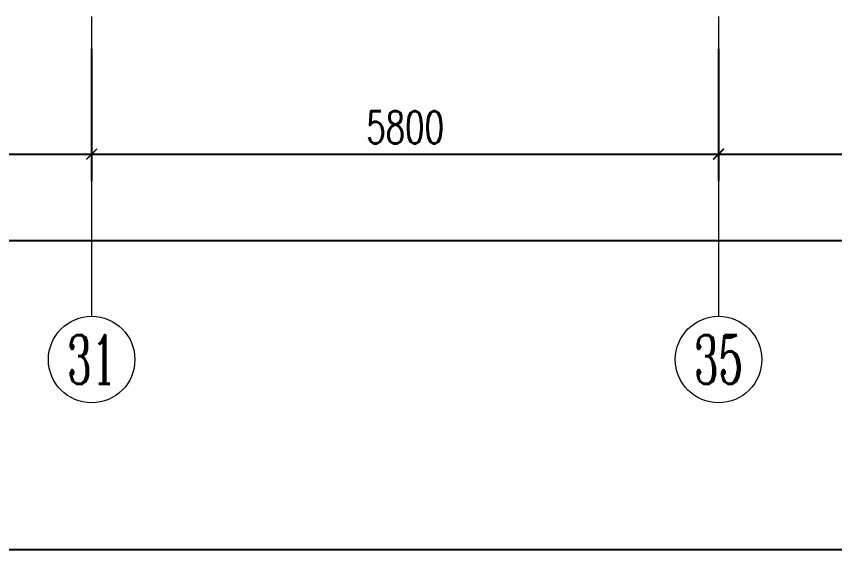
# Model space of a CAD drawing. Extents: x 3753737 to 4713801, y -857380 to 24339.
# Drawn here: x 4509252 to 4516823, y -718677 to -713743 of the extents above; entities that cross this region are included whole.
import ezdxf
from ezdxf.enums import TextEntityAlignment as Align

# ---------------------------------------------------------------- set-up
doc = ezdxf.new("R2010")
doc.units = 0
doc.header["$LTSCALE"] = 1000
doc.header["$MEASUREMENT"] = 0
doc.layers.get('0').update_dxf_attribs({"linetype": 'CONTINUOUS'})
doc.layers.get('Defpoints').update_dxf_attribs({"linetype": 'CONTINUOUS'})
doc.layers.add('!!电气', color=1, linetype='CONTINUOUS')
doc.layers.add('AXIS', color=114, linetype='CONTINUOUS', lineweight=20)
doc.layers.add('AXIS_TEXT', color=7, linetype='CONTINUOUS', lineweight=20)
doc.styles.add('_TCH_AXIS', font='COMPLEX', dxfattribs={"bigfont": 'GBCBIG'})
doc.styles.add('_TCH_DIM_T3', font='SIMPLEX.shx', dxfattribs={"width": 0.705882, "bigfont": 'GBCBIG.shx'})
doc.styles.add('COMPLEX', font='COMPLEX')
doc.dimstyles.new('_TCH_ARCH&&100', dxfattribs={"dimtxt": 297.5, "dimasz": 100, "dimexe": 250, "dimexo": 300, "dimgap": 100, "dimtad": 1, "dimdec": 0, "dimzin": 0, "dimdsep": 46, "dimtxsty": '_TCH_DIM_T3', "dimblk": 'ARCHTICK', "dimcen": 0.09, "dimclrt": 7, "dimazin": 2, "dimtfac": 1, "dimtdec": 0, "dimtix": 1, "dimtmove": 2, "dimatfit": 3, "dimfxl": 1, "dimtolj": 1, "dimtzin": 0, "dimarcsym": 0})

# ---------------------------------------------------------------- blocks, each defined once
blk = doc.blocks.new('_ArchTick')
at = {"color": 0, "linetype": 'ByBlock', "const_width": 0.15}
blk.add_lwpolyline([(-0.5, -0.5), (0.5, 0.5)], dxfattribs=at)
blk = doc.blocks.new('*D592')
at = {"layer": 'AXIS', "color": 0, "lineweight": -2, "transparency": 16777216}
for p, q in [((-100, -1409.4), (-100, -3434.4)), ((50100, -1409.4), (50100, -3434.4)), ((-100, -3184.4), (50100, -3184.4))]:
    blk.add_line(p, q, dxfattribs=at)
at = {"layer": 'Defpoints', "color": 0, "transparency": 16777216}
for p in [(-100, -1109.4), (50100, -1109.4), (50100, -3184.4)]:
    blk.add_point(p, dxfattribs=at)
at = {"layer": 'AXIS', "color": 0, "lineweight": -2, "transparency": 16777216, "xscale": 100, "yscale": 100, "zscale": 100, "rotation": 180}
blk.add_blockref('_ArchTick', (-100, -3184.4), dxfattribs=at)
at = {"layer": 'AXIS', "color": 0, "lineweight": -2, "transparency": 16777216, "xscale": 100, "yscale": 100, "zscale": 100}
blk.add_blockref('_ArchTick', (50100, -3184.4), dxfattribs=at)
at = {"layer": 'AXIS', "color": 7, "transparency": 16777216, "insert": (25000, -2935.6), "char_height": 297.5, "attachment_point": 5, "style": '_TCH_DIM_T3'}
blk.add_mtext('\\A1;50200', dxfattribs=at)
blk = doc.blocks.new('*D601')
at = {"layer": 'AXIS', "color": 0, "lineweight": -2, "transparency": 16777216}
for p, q in [((46500, -1409.4), (46500, -2634.4)), ((50000, -1409.4), (50000, -2634.4)), ((46500, -2384.4), (50000, -2384.4))]:
    blk.add_line(p, q, dxfattribs=at)
at = {"layer": 'Defpoints', "color": 0, "transparency": 16777216}
for p in [(46500, -1109.4), (50000, -1109.4), (50000, -2384.4)]:
    blk.add_point(p, dxfattribs=at)
at = {"layer": 'AXIS', "color": 0, "lineweight": -2, "transparency": 16777216, "xscale": 100, "yscale": 100, "zscale": 100, "rotation": 180}
blk.add_blockref('_ArchTick', (46500, -2384.4), dxfattribs=at)
at = {"layer": 'AXIS', "color": 0, "lineweight": -2, "transparency": 16777216, "xscale": 100, "yscale": 100, "zscale": 100}
blk.add_blockref('_ArchTick', (50000, -2384.4), dxfattribs=at)
at = {"layer": 'AXIS', "color": 7, "transparency": 16777216, "insert": (48250, -2135.6), "char_height": 297.5, "attachment_point": 5, "style": '_TCH_DIM_T3'}
blk.add_mtext('\\A1;3500', dxfattribs=at)
blk = doc.blocks.new('*D602')
at = {"layer": 'AXIS', "color": 0, "lineweight": -2, "transparency": 16777216}
for p, q in [((40700, -1409.4), (40700, -2634.4)), ((46500, -1409.4), (46500, -2634.4)), ((40700, -2384.4), (46500, -2384.4))]:
    blk.add_line(p, q, dxfattribs=at)
at = {"layer": 'Defpoints', "color": 0, "transparency": 16777216}
for p in [(40700, -1109.4), (46500, -1109.4), (46500, -2384.4)]:
    blk.add_point(p, dxfattribs=at)
at = {"layer": 'AXIS', "color": 0, "lineweight": -2, "transparency": 16777216, "xscale": 100, "yscale": 100, "zscale": 100, "rotation": 180}
blk.add_blockref('_ArchTick', (40700, -2384.4), dxfattribs=at)
at = {"layer": 'AXIS', "color": 0, "lineweight": -2, "transparency": 16777216, "xscale": 100, "yscale": 100, "zscale": 100}
blk.add_blockref('_ArchTick', (46500, -2384.4), dxfattribs=at)
at = {"layer": 'AXIS', "color": 7, "transparency": 16777216, "insert": (43600, -2135.6), "char_height": 297.5, "attachment_point": 5, "style": '_TCH_DIM_T3'}
blk.add_mtext('\\A1;5800', dxfattribs=at)
blk = doc.blocks.new('*D603')
at = {"layer": 'AXIS', "color": 0, "lineweight": -2, "transparency": 16777216}
for p, q in [((37500, -1409.4), (37500, -2634.4)), ((40700, -1409.4), (40700, -2634.4)), ((37500, -2384.4), (40700, -2384.4))]:
    blk.add_line(p, q, dxfattribs=at)
at = {"layer": 'Defpoints', "color": 0, "transparency": 16777216}
for p in [(37500, -1109.4), (40700, -1109.4), (40700, -2384.4)]:
    blk.add_point(p, dxfattribs=at)
at = {"layer": 'AXIS', "color": 0, "lineweight": -2, "transparency": 16777216, "xscale": 100, "yscale": 100, "zscale": 100, "rotation": 180}
blk.add_blockref('_ArchTick', (37500, -2384.4), dxfattribs=at)
at = {"layer": 'AXIS', "color": 0, "lineweight": -2, "transparency": 16777216, "xscale": 100, "yscale": 100, "zscale": 100}
blk.add_blockref('_ArchTick', (40700, -2384.4), dxfattribs=at)
at = {"layer": 'AXIS', "color": 7, "transparency": 16777216, "insert": (39100, -2135.6), "char_height": 297.5, "attachment_point": 5, "style": '_TCH_DIM_T3'}
blk.add_mtext('\\A1;3200', dxfattribs=at)
blk = doc.blocks.new('_AXISO')
blk.add_circle((0, 0), 0.5)
at = {"layer": 'AXIS_TEXT', "style": 'COMPLEX', "width": 1.041667}
blk.add_attdef('A', text='', height=0.56, dxfattribs=at).set_placement((-0.25, -0.28), (0.25, -0.28), align=Align.FIT)
blk = doc.blocks.new('A$C5F341E43')
at = {"layer": 'AXIS'}
for p, q in [((40700, -1109.4), (40700, -3884.4)), ((46500, -1109.4), (46500, -3884.4))]:
    blk.add_line(p, q, dxfattribs=at)
ref = blk.add_blockref('_AXISO', (40700, -4284.4), dxfattribs=dict(at, xscale=800, yscale=800, zscale=800))
ref.add_attrib('A', '31', dxfattribs={"layer": 'AXIS_TEXT', "height": 452.55, "style": '_TCH_AXIS', "width": 0.75}).set_placement((40473.7, -4510.7), (40926.3, -4510.7), align=Align.FIT)
ref = blk.add_blockref('_AXISO', (46500, -4284.4), dxfattribs=dict(at, xscale=800, yscale=800, zscale=800))
ref.add_attrib('A', '35', dxfattribs={"layer": 'AXIS_TEXT', "height": 452.55, "style": '_TCH_AXIS', "width": 0.636364}).set_placement((46273.7, -4510.6), (46726.3, -4510.6), align=Align.FIT)
for p1, p2, distance, text, picture, middle in [((-100, -1109.4), (50100, -1109.4), -2075, '50200', '*D592', (25000, -2935.6)), ((37500, -1109.4), (40700, -1109.4), -1275, '3200', '*D603', (39100, -2135.6)), ((40700, -1109.4), (46500, -1109.4), -1275, '5800', '*D602', (43600, -2135.6)), ((46500, -1109.4), (50000, -1109.4), -1275, '3500', '*D601', (48250, -2135.6))]:
    dim = blk.add_aligned_dim(p1=p1, p2=p2, distance=distance, text=text, dimstyle='_TCH_ARCH&&100', dxfattribs=at)
    dim.commit()
    dim.dimension.update_dxf_attribs({"geometry": picture, "text_midpoint": middle})

msp = doc.modelspace()

# ---------------------------------------------------------------- linework, layer by layer
at = {"layer": '!!电气', "color": 252}
msp.add_line((4457446.2, -718677.2), (4531051.1, -718677.2), dxfattribs=at)

# ---------------------------------------------------------------- block references
at = {"layer": '!!电气'}
msp.add_blockref('A$C5F341E43', (4469248.6, -712633.8), dxfattribs=at)

doc.saveas('drawing.dxf')
